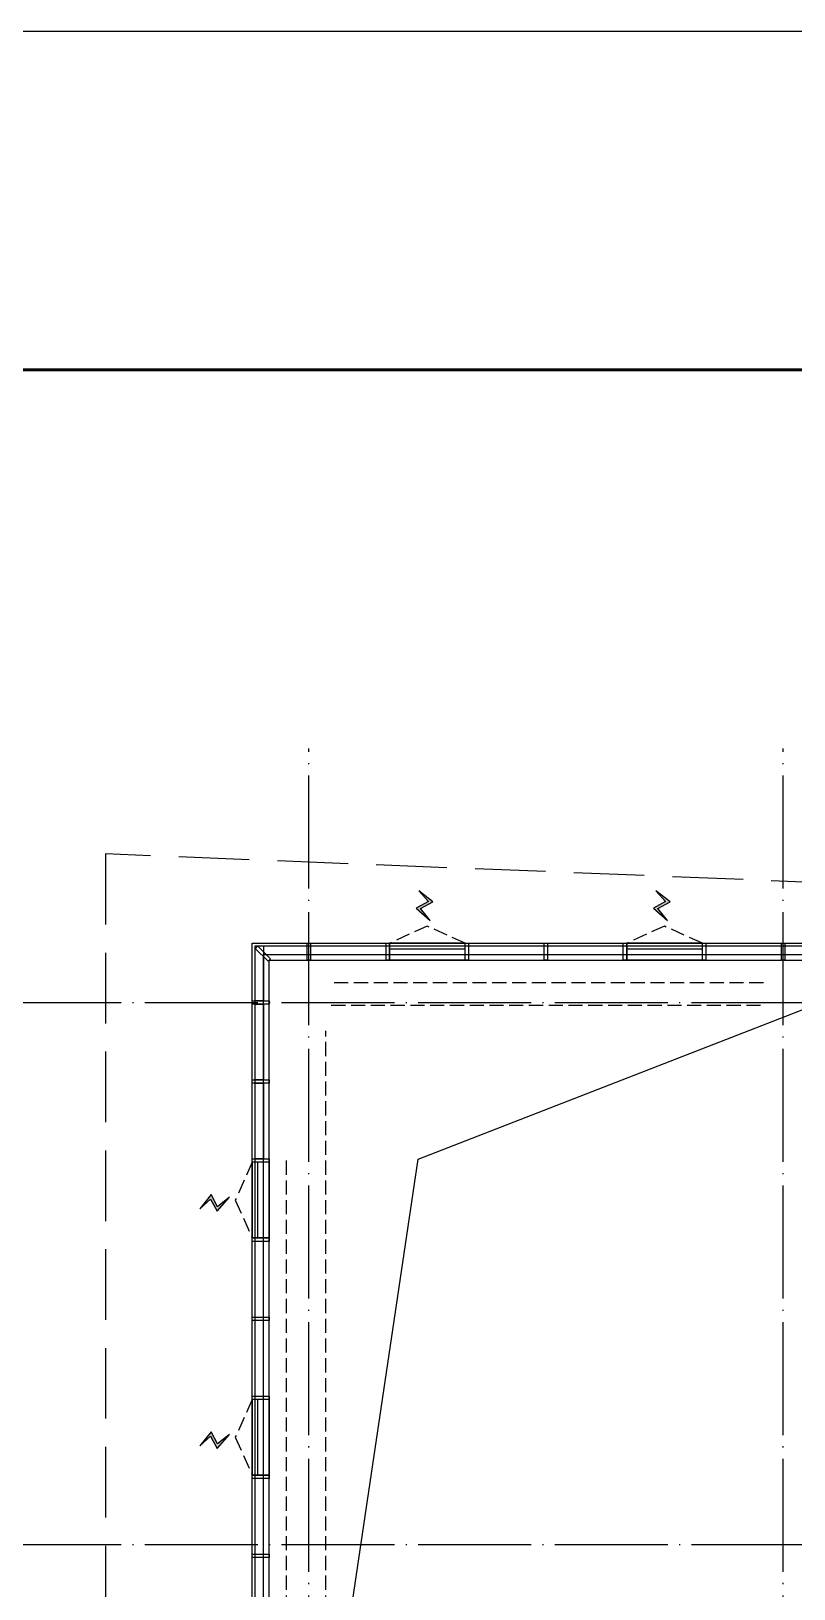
# Model space of a CAD drawing. Extents: x -2209072 to 495824, y -92434 to 572724.
# Drawn here: x 232497 to 246002, y 135116 to 162700 of the extents above; entities that cross this region are included whole.
import ezdxf

# ---------------------------------------------------------------- set-up
doc = ezdxf.new("R2010")
doc.units = 0
doc.header["$LTSCALE"] = 1000
doc.header["$MEASUREMENT"] = 0
for name, pattern in [('6#7#幕墙$0$DASH', [0.35, 0.25, -0.1]), ('X-104 6#7#平面$0$DASH', [0.35, 0.25, -0.1]), ('X-104 6#7#平面$0$DOTE', [2.42, 2, -0.2, 0.02, -0.2])]:
    doc.linetypes.add(name, pattern=pattern)
doc.layers.get('0').update_dxf_attribs({"linetype": 'CONTINUOUS'})
doc.layers.add('6#7#幕墙$0$04-不打印_辅助线', color=165, linetype='CONTINUOUS', plot=False)
for name, color, linetype in [('6#7#幕墙$0$04-电动窗', 1, 'CONTINUOUS'), ('6#7#幕墙$0$A-C_玻璃幕墙', 140, 'CONTINUOUS'), ('6#7#幕墙$0$A-C_窗', 140, 'CONTINUOUS'), ('6#7#幕墙$0$A-O_屋面', 201, 'CONTINUOUS'), ('6#7#幕墙$0$A-TECH_结构', 21, 'CONTINUOUS'), ('X-104 6#7#平面$0$A-TECH_结构', 21, 'CONTINUOUS'), ('X-104 6#7#平面$0$A_AXIS-轴线', 36, 'X-104 6#7#平面$0$DOTE'), ('X-104 6#7#平面$0$A_STR-砌块墙', 121, 'CONTINUOUS')]:
    doc.layers.add(name, color=color, linetype=linetype)

# ---------------------------------------------------------------- blocks, each defined once
blk = doc.blocks.new('图框-A0+1-4')
for points, const_width in [([(0.02, 0.02), (1486.02, 0.02), (1486.02, 841.03), (0.02, 841.03)], 0.05), ([(1411.02, 831.03), (25.02, 831.03), (25.02, 10.03), (1411.02, 10.03)], 0.5)]:
    blk.add_lwpolyline(points, close=True, dxfattribs=dict(const_width=const_width))
blk = doc.blocks.new('X-104 6#7#平面$0$dsgdfg')
at = {"layer": 'X-104 6#7#平面$0$A_AXIS-轴线'}
for points in [[(59400, -4500), (59400, 60900)], [(59400, -4500), (59400, 60900)], [(67800, -4500), (67800, 60900)], [(-4000, 56400), (114300, 56400)], [(-4000, 46800), (114300, 46800)]]:
    blk.add_lwpolyline(points, dxfattribs=at)
blk = doc.blocks.new('X-104 6#7#平面$0$esafrg')
at = {"layer": 'X-104 6#7#平面$0$A-TECH_结构'}
blk.add_lwpolyline([(59400, 58500), (111200, 58500), (111200, 37200), (59400, 37200)], close=True, dxfattribs=at)
blk.add_lwpolyline([(59400, 37200), (62040, 54976), (71100, 58500)], dxfattribs=at)
blk = doc.blocks.new('6#7#幕墙$0$$TCHSYS$WIN2D')
for p, q in [((-0.5, 0.5), (0.5, 0.5)), ((-0.5, 0.5), (-0.5, -0.5)), ((0.5, 0.5), (0.5, -0.5)), ((0.5, 0.167), (-0.5, 0.167)), ((0.5, -0.167), (-0.5, -0.167)), ((-0.5, -0.5), (0.5, -0.5))]:
    blk.add_line(p, q)
blk = doc.blocks.new('6#7#幕墙$0$开启扇')
at = {"layer": '6#7#幕墙$0$04-电动窗'}
h = blk.add_hatch(color=1, dxfattribs=at)
h.dxf.hatch_style = 1
h.paths.add_polyline_path([(822, 978), (651, 790), (867, 672), (619, 453), (788, 663), (571, 780)])
at = {"layer": '6#7#幕墙$0$04-电动窗', "color": 1}
blk.add_lwpolyline([(822, 978), (651, 790), (867, 672), (619, 453), (788, 663), (571, 780), (822, 978)], close=True, dxfattribs=at)
at = {"layer": '6#7#幕墙$0$A-C_窗', "linetype": '6#7#幕墙$0$DASH'}
blk.add_lwpolyline([(0, 50), (670, 350), (1340, 50)], dxfattribs=at)
at = {"layer": '6#7#幕墙$0$A-C_窗', "xscale": -1340, "yscale": 300, "zscale": 1340, "rotation": 180}
blk.add_blockref('6#7#幕墙$0$$TCHSYS$WIN2D', (670, -100), dxfattribs=at)
blk = doc.blocks.new('6#7#幕墙$0$gdfgfdgdfgdfg')
at = {"layer": '6#7#幕墙$0$A-C_玻璃幕墙'}
for points in [[(59370, 146550), (59430, 146550), (59430, 146250), (59370, 146250)], [(60770, 146550), (60830, 146550), (60830, 146250), (60770, 146250)], [(62170, 146550), (62230, 146550), (62230, 146250), (62170, 146250)], [(63570, 146550), (63630, 146550), (63630, 146250), (63570, 146250)], [(64970, 146550), (65030, 146550), (65030, 146250), (64970, 146250)], [(66370, 146550), (66430, 146550), (66430, 146250), (66370, 146250)], [(67770, 146550), (67830, 146550), (67830, 146250), (67770, 146250)]]:
    blk.add_lwpolyline(points, close=True, dxfattribs=at)
blk = doc.blocks.new('6#7#幕墙$0$fdsfsdfsfd')
at = {"layer": '6#7#幕墙$0$A-C_玻璃幕墙'}
for points in [[(58700, 145530), (58700, 145470), (58400, 145470), (58400, 145530)], [(58700, 144130), (58700, 144070), (58400, 144070), (58400, 144130)], [(58700, 142730), (58700, 142670), (58400, 142670), (58400, 142730)], [(58700, 141330), (58700, 141270), (58400, 141270), (58400, 141330)], [(58700, 139930), (58700, 139870), (58400, 139870), (58400, 139930)], [(58700, 138530), (58700, 138470), (58400, 138470), (58400, 138530)], [(58700, 137130), (58700, 137070), (58400, 137070), (58400, 137130)], [(58700, 135730), (58700, 135670), (58400, 135670), (58400, 135730)], [(58700, 134330), (58700, 134270), (58400, 134270), (58400, 134330)], [(58700, 132930), (58700, 132870), (58400, 132870), (58400, 132930)], [(58700, 131530), (58700, 131470), (58400, 131470), (58400, 131530)], [(58700, 130130), (58700, 130070), (58400, 130070), (58400, 130130)], [(58700, 128730), (58700, 128670), (58400, 128670), (58400, 128730)], [(58700, 127330), (58700, 127270), (58400, 127270), (58400, 127330)], [(58700, 125930), (58700, 125870), (58400, 125870), (58400, 125930)]]:
    blk.add_lwpolyline(points, close=True, dxfattribs=at)
blk = doc.blocks.new('*U1960')
at = {"layer": '6#7#幕墙$0$A-C_玻璃幕墙', "xscale": -1, "rotation": 90}
blk.add_blockref('6#7#幕墙$0$开启扇', (50, 670), dxfattribs=at)
blk = doc.blocks.new('6#7#幕墙$0$jiao')
at = {"layer": '6#7#幕墙$0$A-C_窗'}
blk.add_lwpolyline([(51079, -1171), (51308, -1400), (51350, -1358), (51121, -1129)], close=True, dxfattribs=at)
blk = doc.blocks.new('6#7#幕墙$0$ii')
blk.add_lwpolyline([(-1340, 0), (0, 0), (0, -150), (-1340, -150)], close=True)
blk = doc.blocks.new('6#7#幕墙$0$AUDIT_I_180910175819-0')
blk.add_lwpolyline([(-970, 0), (0, 0), (0, -150), (-970, -150)], close=True)
blk = doc.blocks.new('6#7#幕墙')
at = {"layer": '6#7#幕墙$0$04-不打印_辅助线'}
blk.add_lwpolyline([(160262, 162700), (317912, 162700), (317912, 73600), (160262, 73600)], close=True, dxfattribs=at)
at = {"layer": '6#7#幕墙$0$A-C_玻璃幕墙'}
for points in [[(236412, 146550), (288812, 146550), (288812, 124650), (236412, 124650)], [(236462, 146500), (288762, 146500), (288762, 124700), (236462, 124700)], [(236612, 146350), (288612, 146350), (288612, 124850), (236612, 124850)]]:
    blk.add_lwpolyline(points, close=True, dxfattribs=at)
at = {"layer": '6#7#幕墙$0$A-O_屋面', "linetype": '6#7#幕墙$0$DASH', "ltscale": 5}
blk.add_lwpolyline([(273080, 146550), (233812, 148130), (233812, 123350), (274112, 123350), (274112, 124650)], dxfattribs=at)
at = {"layer": '6#7#幕墙$0$A-TECH_结构'}
blk.add_lwpolyline([(236712, 146250), (288512, 146250), (288512, 124950), (236712, 124950)], close=True, dxfattribs=at)
at = {"color": 0, "linetype": 'ByBlock', "lineweight": -2, "transparency": 16777216}
for p in [(236412, 142000), (236412, 137800)]:
    blk.add_blockref('*U1960', p, dxfattribs=at)
at = {"layer": '6#7#幕墙$0$A-C_玻璃幕墙', "xscale": -1, "rotation": 359.9999999999999}
for p in [(240182, 146500), (244382, 146500)]:
    blk.add_blockref('6#7#幕墙$0$开启扇', p, dxfattribs=at)
at = {"layer": '6#7#幕墙$0$A-C_玻璃幕墙', "rotation": 90}
for name, p in [('6#7#幕墙$0$AUDIT_I_180910175819-0', (236462, 146500)), ('6#7#幕墙$0$ii', (236462, 145470)), ('6#7#幕墙$0$ii', (236462, 144070))]:
    blk.add_blockref(name, p, dxfattribs=at)
at = {"layer": '6#7#幕墙$0$A-C_窗', "rotation": 180}
blk.add_blockref('6#7#幕墙$0$jiao', (287812, 145100), dxfattribs=at)
at = {"layer": '6#7#幕墙$0$A-C_窗'}
for name in ['6#7#幕墙$0$gdfgfdgdfgdfg', '6#7#幕墙$0$fdsfsdfsfd']:
    blk.add_blockref(name, (178012, 0), dxfattribs=at)
blk = doc.blocks.new('X-104 6#7#平面')
at = {"layer": 'X-104 6#7#平面$0$A-TECH_结构', "linetype": 'X-104 6#7#平面$0$DASH'}
for p, q in [((245462, 145850), (237812, 145850)), ((237812, 145450), (245462, 145450)), ((237712, 126700), (237712, 145000)), ((237012, 142700), (237012, 128700))]:
    blk.add_line(p, q, dxfattribs=at)
for name, p in [('6#7#幕墙', (0, 0)), ('X-104 6#7#平面$0$dsgdfg', (178012, 89100))]:
    blk.add_blockref(name, p)
at = {"xscale": 100, "yscale": 100, "zscale": 100}
blk.add_blockref('图框-A0+1-4', (160259, 73600), dxfattribs=at)
at = {"layer": 'X-104 6#7#平面$0$A_STR-砌块墙'}
blk.add_blockref('X-104 6#7#平面$0$esafrg', (177312, 87750), dxfattribs=at)

msp = doc.modelspace()

# ---------------------------------------------------------------- block references
msp.add_blockref('X-104 6#7#平面', (0, 0))

doc.saveas('drawing.dxf')
